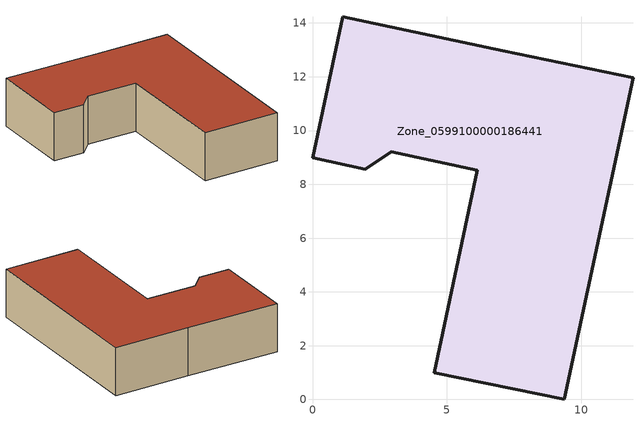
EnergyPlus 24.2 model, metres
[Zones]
Zone_0599100000186441
 floor ground (C_G): 0,8.98 1.12,14.24 7.07,12.96 11.92,11.97 9.36,0 4.52,1 6.13,8.53 2.92,9.22 1.96,8.56 z0
 wall outside (C_F): 1.12,14.24 0,8.98 1.96,8.56 2.92,9.22 6.13,8.53 4.52,1 9.36,0 11.92,11.97 7.07,12.96 1.12,14.24 z0:3.11
 roof outside (C_R): 11.92,11.97 7.07,12.96 1.12,14.24 0,8.98 1.96,8.56 2.92,9.22 6.13,8.53 4.52,1 9.36,0 z3.11
[BUILDING]
Pand.0599100000186441: North Axis=0; Terrain=City; Loads Convergence Tolerance Value=0.04; Temperature Convergence Tolerance Value=0.4; Solar Distribution=FullExterior; Maximum Number of Warmup Days=25; Minimum Number of Warmup Days=1
[Site:Location]
Rotterdam.The.Hague.AP_ZH_NLD Design_Conditions: Latitude=51.96; Longitude=4.45; Time Zone=1; Elevation=-4.5
[SITE:GROUNDTEMPERATURE:BUILDINGSURFACE]
18, 18, 18, 18, 18, 18, 18, 18, 18, 18, 18, 18
[MATERIAL] Thermal Absorptance=0.9; Solar Absorptance=0.7; Visible Absorptance=0.7
Name | Roughness | Thickness | Conductivity | Density | Specific Heat
G.TI.1975-1991 | MediumSmooth | 0.15 | 0.288461 | 540 | 1210
F.TI.1975-1991 | Rough | 0.3 | 0.230769 | 1920 | 840
R.TI.1975-1991 | MediumRough | 0.2 | 0.153846 | 1500 | 1000
[CONSTRUCTION]
C_G: G.TI.1975-1991
C_F: F.TI.1975-1991
C_R: R.TI.1975-1991
[ZONE]
Zone_0599100000186441: Type=1; Multiplier=1; Ceiling Height=Autocalculate; Volume=Autocalculate; Floor Area=autocalculate; Part of Total Floor Area=Yes
[ZONEINFILTRATION:DESIGNFLOWRATE]
Infil_Zone_0599100000186441: Zone or ZoneList or Space or SpaceList=Zone_0599100000186441; Schedule=AlwaysOn; Design Flow Rate Calculation Method=Flow/Area; Flow Rate per Floor Area=0.003; Constant Term Coefficient=1; Temperature Term Coefficient=0; Velocity Term Coefficient=0; Velocity Squared Term Coefficient=0
[HVACTEMPLATE:ZONE:IDEALLOADSAIRSYSTEM]
Zone_0599100000186441: Maximum Heating Supply Air Temperature=50; Minimum Cooling Supply Air Temperature=13; Maximum Heating Supply Air Humidity Ratio=0.0156; Minimum Cooling Supply Air Humidity Ratio=0.0077; Heating Limit=NoLimit; Cooling Limit=NoLimit; Dehumidification Control Type=ConstantSensibleHeatRatio; Cooling Sensible Heat Ratio=0.7; Dehumidification Setpoint=60; Humidification Control Type=None; Humidification Setpoint=30; Outdoor Air Method=None; Outdoor Air Flow Rate per Person=0.00944; Outdoor Air Flow Rate per Zone Floor Area=0; Outdoor Air Flow Rate per Zone=0; Demand Controlled Ventilation Type=None; Outdoor Air Economizer Type=NoEconomizer; Heat Recovery Type=None; Sensible Heat Recovery Effectiveness=0.7; Latent Heat Recovery Effectiveness=0.65
[ZONECONTROL:THERMOSTAT]
ThermostatControl_Zone_0599100000186441: Zone or ZoneList=Zone_0599100000186441; Control Type Schedule=DualSetpointControlType; Control 1=Thermostat_Zone_0599100000186441; Temperature Difference Between Cutout And Setpoint=0
[THERMOSTATSETPOINT:DUALSETPOINT]
Thermostat_Zone_0599100000186441: Heating Setpoint Temperature Schedule=HeatingSetpoint_Zone_0599100000186441; Cooling Setpoint Temperature Schedule=CoolingSetpoint_Zone_0599100000186441
[SCHEDULE:COMPACT]
HeatingSetpoint_Zone_0599100000186441: Through: 12/31, For: AllDays, Until: 24:00, 21
CoolingSetpoint_Zone_0599100000186441: Through: 12/31, For: AllDays, Until: 24:00, 24
DualSetpointControlType: Through: 12/31, For: AllDays, Until: 24:00, 4
AlwaysOn: Through: 12/31, For: AllDays, Until: 24:00, 1
